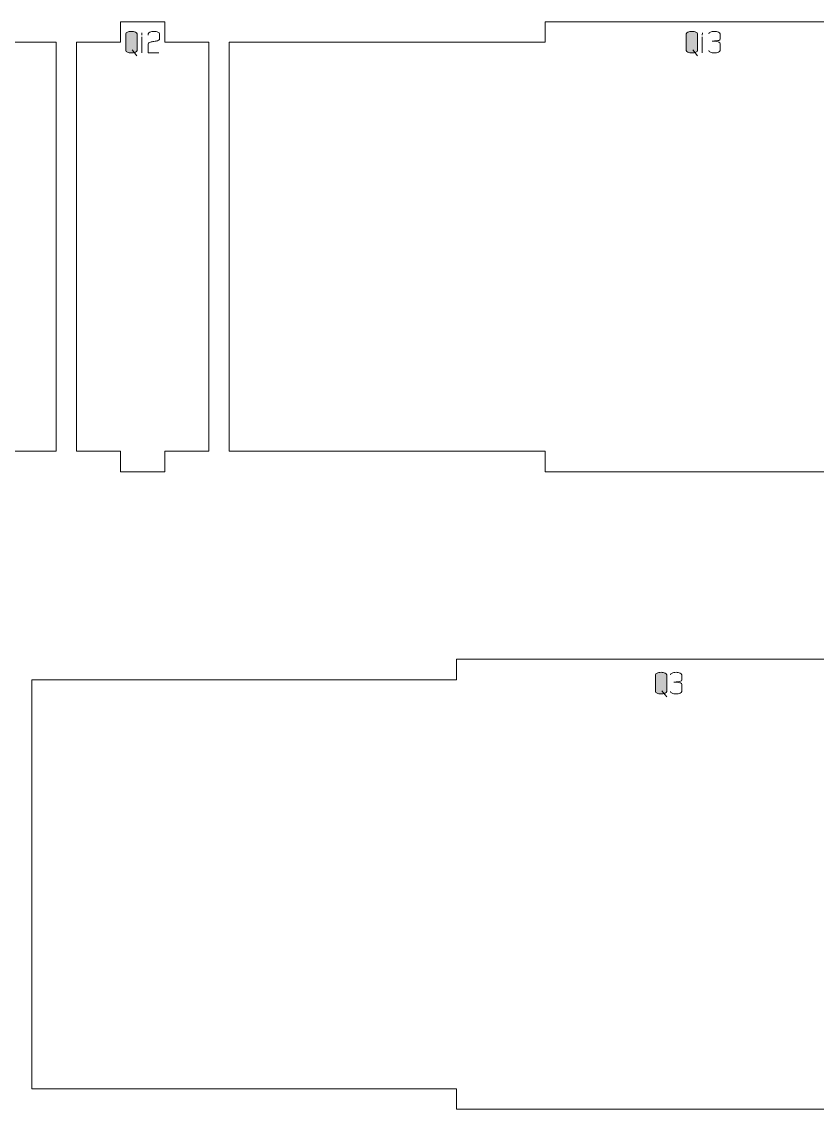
# Model space of a CAD drawing. Header units: centimetres. Extents: x -249 to 275, y -506 to 461.
# Drawn here: x 50.63 to 62.29, y 132.73 to 148.68 of the extents above; entities that cross this region are included whole.
import ezdxf

# ---------------------------------------------------------------- set-up
doc = ezdxf.new("R2010")
doc.units = ezdxf.units.CM
doc.header["$MEASUREMENT"] = 0
doc.layers.add('Capa 1', color=7, linetype='Continuous')

msp = doc.modelspace()

# ---------------------------------------------------------------- hatches: boundary and pattern name
at = {"layer": 'Capa 1', "true_color": 0x3e4095}
h = msp.add_hatch(color=175, dxfattribs=at)
edge = h.paths.add_edge_path()
edge.add_spline(control_points=[(52.15495, 148.26061), (52.15495, 148.25083), (52.16282, 148.2425), (52.17857, 148.23562), (52.19431, 148.22874), (52.21396, 148.2253), (52.2375, 148.2253), (52.26104, 148.2253), (52.28069, 148.22874), (52.29643, 148.23562), (52.31218, 148.2425), (52.32005, 148.25083), (52.32005, 148.26061), (52.32005, 148.26061), (52.32005, 148.50643), (52.32005, 148.50643), (52.32005, 148.51621), (52.31218, 148.52454), (52.29643, 148.53142), (52.28069, 148.5383), (52.26104, 148.54174), (52.2375, 148.54174), (52.21396, 148.54174), (52.19431, 148.5383), (52.17857, 148.53142), (52.16282, 148.52454), (52.15495, 148.51621), (52.15495, 148.50643), (52.15495, 148.50643), (52.15495, 148.26061), (52.15495, 148.26061)], knot_values=[0, 0, 0, 0, 0.1, 0.1, 0.1, 0.2, 0.2, 0.2, 0.3, 0.3, 0.3, 0.4, 0.4, 0.4, 0.5, 0.5, 0.5, 0.6, 0.6, 0.6, 0.7, 0.7, 0.7, 0.8, 0.8, 0.8, 0.9, 0.9, 0.9, 1, 1, 1, 1], degree=3, periodic=1)
h = msp.add_hatch(color=175, dxfattribs=at)
edge = h.paths.add_edge_path()
edge.add_spline(control_points=[(52.32005, 148.26061), (52.32005, 148.25083), (52.31218, 148.2425), (52.29643, 148.23562), (52.28069, 148.22874), (52.26104, 148.2253), (52.2375, 148.2253), (52.21396, 148.2253), (52.19431, 148.22874), (52.17857, 148.23562), (52.16282, 148.2425), (52.15495, 148.25083), (52.15495, 148.26061), (52.15495, 148.26061), (52.15495, 148.50643), (52.15495, 148.50643), (52.15495, 148.51621), (52.16282, 148.52454), (52.17857, 148.53142), (52.19431, 148.5383), (52.21396, 148.54174), (52.2375, 148.54174), (52.26104, 148.54174), (52.28069, 148.5383), (52.29643, 148.53142), (52.31218, 148.52454), (52.32005, 148.51621), (52.32005, 148.50643), (52.32005, 148.50643), (52.32005, 148.26061), (52.32005, 148.26061)], knot_values=[0, 0, 0, 0, 0.1, 0.1, 0.1, 0.2, 0.2, 0.2, 0.3, 0.3, 0.3, 0.4, 0.4, 0.4, 0.5, 0.5, 0.5, 0.6, 0.6, 0.6, 0.7, 0.7, 0.7, 0.8, 0.8, 0.8, 0.9, 0.9, 0.9, 1, 1, 1, 1], degree=3, periodic=1)
h = msp.add_hatch(color=175, dxfattribs=at)
edge = h.paths.add_edge_path()
edge.add_spline(control_points=[(52.39021, 148.48808), (52.39021, 148.48808), (52.39067, 148.52064), (52.39067, 148.52064), (52.39067, 148.52064), (52.39021, 148.48808), (52.39021, 148.48808)], knot_values=[0, 0, 0, 0, 0.5, 0.5, 0.5, 1, 1, 1, 1], degree=3, periodic=1)
h = msp.add_hatch(color=175, dxfattribs=at)
edge = h.paths.add_edge_path()
edge.add_spline(control_points=[(52.48469, 148.2253), (52.48469, 148.2253), (52.48469, 148.35784), (52.48469, 148.35784), (52.48561, 148.36976), (52.49646, 148.37893), (52.51725, 148.38535), (52.52581, 148.38597), (52.53399, 148.38696), (52.54179, 148.38834), (52.54958, 148.38971), (52.55746, 148.39116), (52.56541, 148.39269), (52.58008, 148.39514), (52.59132, 148.39713), (52.59911, 148.39865), (52.60691, 148.40018), (52.61448, 148.40217), (52.62182, 148.40462), (52.64077, 148.41165), (52.65025, 148.42067), (52.65025, 148.43167), (52.65025, 148.43167), (52.65025, 148.50643), (52.65025, 148.50643), (52.65025, 148.51621), (52.64238, 148.52454), (52.62663, 148.53142), (52.61089, 148.5383), (52.59124, 148.54174), (52.5677, 148.54174), (52.54416, 148.54174), (52.52451, 148.5383), (52.50877, 148.53142), (52.49302, 148.52454), (52.48515, 148.51621), (52.48515, 148.50643), (52.48515, 148.50643), (52.48515, 148.48396), (52.48515, 148.48396), (52.48515, 148.48396), (52.48515, 148.50643), (52.48515, 148.50643), (52.48515, 148.51621), (52.49302, 148.52454), (52.50877, 148.53142), (52.52451, 148.5383), (52.54416, 148.54174), (52.5677, 148.54174), (52.59124, 148.54174), (52.61089, 148.5383), (52.62663, 148.53142), (52.64238, 148.52454), (52.65025, 148.51621), (52.65025, 148.50643), (52.65025, 148.50643), (52.65025, 148.43167), (52.65025, 148.43167), (52.65025, 148.42067), (52.64077, 148.41165), (52.62182, 148.40462), (52.61448, 148.40217), (52.60691, 148.40018), (52.59911, 148.39865), (52.59132, 148.39713), (52.58008, 148.39514), (52.56541, 148.39269), (52.55746, 148.39116), (52.54958, 148.38971), (52.54179, 148.38834), (52.53399, 148.38696), (52.52581, 148.38597), (52.51725, 148.38535), (52.49646, 148.37893), (52.48561, 148.36976), (52.48469, 148.35784), (52.48469, 148.35784), (52.48469, 148.2253), (52.48469, 148.2253), (52.48469, 148.2253), (52.64154, 148.2253), (52.64154, 148.2253), (52.64154, 148.2253), (52.48469, 148.2253), (52.48469, 148.2253)], knot_values=[0, 0, 0, 0, 0.03571429, 0.03571429, 0.03571429, 0.07142857, 0.07142857, 0.07142857, 0.10714286, 0.10714286, 0.10714286, 0.14285714, 0.14285714, 0.14285714, 0.17857143, 0.17857143, 0.17857143, 0.21428571, 0.21428571, 0.21428571, 0.25, 0.25, 0.25, 0.28571429, 0.28571429, 0.28571429, 0.32142857, 0.32142857, 0.32142857, 0.35714286, 0.35714286, 0.35714286, 0.39285714, 0.39285714, 0.39285714, 0.42857143, 0.42857143, 0.42857143, 0.46428571, 0.46428571, 0.46428571, 0.5, 0.5, 0.5, 0.53571429, 0.53571429, 0.53571429, 0.57142857, 0.57142857, 0.57142857, 0.60714286, 0.60714286, 0.60714286, 0.64285714, 0.64285714, 0.64285714, 0.67857143, 0.67857143, 0.67857143, 0.71428571, 0.71428571, 0.71428571, 0.75, 0.75, 0.75, 0.78571429, 0.78571429, 0.78571429, 0.82142857, 0.82142857, 0.82142857, 0.85714286, 0.85714286, 0.85714286, 0.89285714, 0.89285714, 0.89285714, 0.92857143, 0.92857143, 0.92857143, 0.96428571, 0.96428571, 0.96428571, 1, 1, 1, 1], degree=3, periodic=1)
h = msp.add_hatch(color=175, dxfattribs=at)
edge = h.paths.add_edge_path()
edge.add_spline(control_points=[(60.3742, 148.26061), (60.3742, 148.25083), (60.38207, 148.2425), (60.39782, 148.23562), (60.41356, 148.22874), (60.43321, 148.2253), (60.45675, 148.2253), (60.48029, 148.2253), (60.49994, 148.22874), (60.51568, 148.23562), (60.53143, 148.2425), (60.5393, 148.25083), (60.5393, 148.26061), (60.5393, 148.26061), (60.5393, 148.50643), (60.5393, 148.50643), (60.5393, 148.51621), (60.53143, 148.52454), (60.51568, 148.53142), (60.49994, 148.5383), (60.48029, 148.54174), (60.45675, 148.54174), (60.43321, 148.54174), (60.41356, 148.5383), (60.39782, 148.53142), (60.38207, 148.52454), (60.3742, 148.51621), (60.3742, 148.50643), (60.3742, 148.50643), (60.3742, 148.26061), (60.3742, 148.26061)], knot_values=[0, 0, 0, 0, 0.1, 0.1, 0.1, 0.2, 0.2, 0.2, 0.3, 0.3, 0.3, 0.4, 0.4, 0.4, 0.5, 0.5, 0.5, 0.6, 0.6, 0.6, 0.7, 0.7, 0.7, 0.8, 0.8, 0.8, 0.9, 0.9, 0.9, 1, 1, 1, 1], degree=3, periodic=1)
h = msp.add_hatch(color=175, dxfattribs=at)
edge = h.paths.add_edge_path()
edge.add_spline(control_points=[(60.5393, 148.26061), (60.5393, 148.25083), (60.53143, 148.2425), (60.51568, 148.23562), (60.49994, 148.22874), (60.48029, 148.2253), (60.45675, 148.2253), (60.43321, 148.2253), (60.41356, 148.22874), (60.39782, 148.23562), (60.38207, 148.2425), (60.3742, 148.25083), (60.3742, 148.26061), (60.3742, 148.26061), (60.3742, 148.50643), (60.3742, 148.50643), (60.3742, 148.51621), (60.38207, 148.52454), (60.39782, 148.53142), (60.41356, 148.5383), (60.43321, 148.54174), (60.45675, 148.54174), (60.48029, 148.54174), (60.49994, 148.5383), (60.51568, 148.53142), (60.53143, 148.52454), (60.5393, 148.51621), (60.5393, 148.50643), (60.5393, 148.50643), (60.5393, 148.26061), (60.5393, 148.26061)], knot_values=[0, 0, 0, 0, 0.1, 0.1, 0.1, 0.2, 0.2, 0.2, 0.3, 0.3, 0.3, 0.4, 0.4, 0.4, 0.5, 0.5, 0.5, 0.6, 0.6, 0.6, 0.7, 0.7, 0.7, 0.8, 0.8, 0.8, 0.9, 0.9, 0.9, 1, 1, 1, 1], degree=3, periodic=1)
h = msp.add_hatch(color=175, dxfattribs=at)
edge = h.paths.add_edge_path()
edge.add_spline(control_points=[(60.60946, 148.48808), (60.60946, 148.48808), (60.60992, 148.52064), (60.60992, 148.52064), (60.60992, 148.52064), (60.60946, 148.48808), (60.60946, 148.48808)], knot_values=[0, 0, 0, 0, 0.5, 0.5, 0.5, 1, 1, 1, 1], degree=3, periodic=1)
h = msp.add_hatch(color=175, dxfattribs=at)
edge = h.paths.add_edge_path()
edge.add_spline(control_points=[(60.78695, 148.2253), (60.76341, 148.2253), (60.74376, 148.22874), (60.72802, 148.23562), (60.71227, 148.2425), (60.7044, 148.25083), (60.7044, 148.26061), (60.7044, 148.25083), (60.71227, 148.2425), (60.72802, 148.23562), (60.74376, 148.22874), (60.76341, 148.2253), (60.78695, 148.2253), (60.81049, 148.2253), (60.83014, 148.22874), (60.84588, 148.23562), (60.86163, 148.2425), (60.8695, 148.25083), (60.8695, 148.26061), (60.8695, 148.26061), (60.8695, 148.3638), (60.8695, 148.3638), (60.8695, 148.37206), (60.86384, 148.37924), (60.85253, 148.38535), (60.84122, 148.39147), (60.80805, 148.3956), (60.75301, 148.39774), (60.80774, 148.4011), (60.84061, 148.40508), (60.85161, 148.40966), (60.86262, 148.41425), (60.86858, 148.42174), (60.8695, 148.43213), (60.8695, 148.43213), (60.8695, 148.50643), (60.8695, 148.50643), (60.8695, 148.51621), (60.86163, 148.52454), (60.84588, 148.53142), (60.83014, 148.5383), (60.81049, 148.54174), (60.78695, 148.54174), (60.76341, 148.54174), (60.74376, 148.5383), (60.72802, 148.53142), (60.71227, 148.52454), (60.7044, 148.51621), (60.7044, 148.50643), (60.7044, 148.51621), (60.71227, 148.52454), (60.72802, 148.53142), (60.74376, 148.5383), (60.76341, 148.54174), (60.78695, 148.54174), (60.81049, 148.54174), (60.83014, 148.5383), (60.84588, 148.53142), (60.86163, 148.52454), (60.8695, 148.51621), (60.8695, 148.50643), (60.8695, 148.50643), (60.8695, 148.43213), (60.8695, 148.43213), (60.86858, 148.42174), (60.86262, 148.41425), (60.85161, 148.40966), (60.84061, 148.40508), (60.80774, 148.4011), (60.75301, 148.39774), (60.80805, 148.3956), (60.84122, 148.39147), (60.85253, 148.38535), (60.86384, 148.37924), (60.8695, 148.37206), (60.8695, 148.3638), (60.8695, 148.3638), (60.8695, 148.26061), (60.8695, 148.26061), (60.8695, 148.25083), (60.86163, 148.2425), (60.84588, 148.23562), (60.83014, 148.22874), (60.81049, 148.2253), (60.78695, 148.2253)], knot_values=[0, 0, 0, 0, 0.03571429, 0.03571429, 0.03571429, 0.07142857, 0.07142857, 0.07142857, 0.10714286, 0.10714286, 0.10714286, 0.14285714, 0.14285714, 0.14285714, 0.17857143, 0.17857143, 0.17857143, 0.21428571, 0.21428571, 0.21428571, 0.25, 0.25, 0.25, 0.28571429, 0.28571429, 0.28571429, 0.32142857, 0.32142857, 0.32142857, 0.35714286, 0.35714286, 0.35714286, 0.39285714, 0.39285714, 0.39285714, 0.42857143, 0.42857143, 0.42857143, 0.46428571, 0.46428571, 0.46428571, 0.5, 0.5, 0.5, 0.53571429, 0.53571429, 0.53571429, 0.57142857, 0.57142857, 0.57142857, 0.60714286, 0.60714286, 0.60714286, 0.64285714, 0.64285714, 0.64285714, 0.67857143, 0.67857143, 0.67857143, 0.71428571, 0.71428571, 0.71428571, 0.75, 0.75, 0.75, 0.78571429, 0.78571429, 0.78571429, 0.82142857, 0.82142857, 0.82142857, 0.85714286, 0.85714286, 0.85714286, 0.89285714, 0.89285714, 0.89285714, 0.92857143, 0.92857143, 0.92857143, 0.96428571, 0.96428571, 0.96428571, 1, 1, 1, 1], degree=3, periodic=1)
h = msp.add_hatch(color=175, dxfattribs=at)
edge = h.paths.add_edge_path()
edge.add_spline(control_points=[(52.39021, 148.2253), (52.39021, 148.2253), (52.39021, 148.45919), (52.39021, 148.45919), (52.39021, 148.45919), (52.39021, 148.2253), (52.39021, 148.2253)], knot_values=[0, 0, 0, 0, 0.5, 0.5, 0.5, 1, 1, 1, 1], degree=3, periodic=1)
h = msp.add_hatch(color=175, dxfattribs=at)
edge = h.paths.add_edge_path()
edge.add_spline(control_points=[(60.60946, 148.2253), (60.60946, 148.2253), (60.60946, 148.45919), (60.60946, 148.45919), (60.60946, 148.45919), (60.60946, 148.2253), (60.60946, 148.2253)], knot_values=[0, 0, 0, 0, 0.5, 0.5, 0.5, 1, 1, 1, 1], degree=3, periodic=1)
h = msp.add_hatch(color=175, dxfattribs=at)
edge = h.paths.add_edge_path()
edge.add_spline(control_points=[(52.31959, 148.18036), (52.31959, 148.18036), (52.24897, 148.26979), (52.24897, 148.26979), (52.24897, 148.26979), (52.31959, 148.18036), (52.31959, 148.18036)], knot_values=[0, 0, 0, 0, 0.5, 0.5, 0.5, 1, 1, 1, 1], degree=3, periodic=1)
h = msp.add_hatch(color=175, dxfattribs=at)
edge = h.paths.add_edge_path()
edge.add_spline(control_points=[(60.53884, 148.18036), (60.53884, 148.18036), (60.46822, 148.26979), (60.46822, 148.26979), (60.46822, 148.26979), (60.53884, 148.18036), (60.53884, 148.18036)], knot_values=[0, 0, 0, 0, 0.5, 0.5, 0.5, 1, 1, 1, 1], degree=3, periodic=1)
h = msp.add_hatch(color=175, dxfattribs=at)
edge = h.paths.add_edge_path()
edge.add_spline(control_points=[(59.92226, 138.85955), (59.92226, 138.84977), (59.93013, 138.84144), (59.94588, 138.83456), (59.96162, 138.82768), (59.98127, 138.82424), (60.00481, 138.82424), (60.02835, 138.82424), (60.048, 138.82768), (60.06374, 138.83456), (60.07949, 138.84144), (60.08736, 138.84977), (60.08736, 138.85955), (60.08736, 138.85955), (60.08736, 139.10537), (60.08736, 139.10537), (60.08736, 139.11515), (60.07949, 139.12348), (60.06374, 139.13036), (60.048, 139.13724), (60.02835, 139.14068), (60.00481, 139.14068), (59.98127, 139.14068), (59.96162, 139.13724), (59.94588, 139.13036), (59.93013, 139.12348), (59.92226, 139.11515), (59.92226, 139.10537), (59.92226, 139.10537), (59.92226, 138.85955), (59.92226, 138.85955)], knot_values=[0, 0, 0, 0, 0.1, 0.1, 0.1, 0.2, 0.2, 0.2, 0.3, 0.3, 0.3, 0.4, 0.4, 0.4, 0.5, 0.5, 0.5, 0.6, 0.6, 0.6, 0.7, 0.7, 0.7, 0.8, 0.8, 0.8, 0.9, 0.9, 0.9, 1, 1, 1, 1], degree=3, periodic=1)
h = msp.add_hatch(color=175, dxfattribs=at)
edge = h.paths.add_edge_path()
edge.add_spline(control_points=[(60.08736, 138.85955), (60.08736, 138.84977), (60.07949, 138.84144), (60.06374, 138.83456), (60.048, 138.82768), (60.02835, 138.82424), (60.00481, 138.82424), (59.98127, 138.82424), (59.96162, 138.82768), (59.94588, 138.83456), (59.93013, 138.84144), (59.92226, 138.84977), (59.92226, 138.85955), (59.92226, 138.85955), (59.92226, 139.10537), (59.92226, 139.10537), (59.92226, 139.11515), (59.93013, 139.12348), (59.94588, 139.13036), (59.96162, 139.13724), (59.98127, 139.14068), (60.00481, 139.14068), (60.02835, 139.14068), (60.048, 139.13724), (60.06374, 139.13036), (60.07949, 139.12348), (60.08736, 139.11515), (60.08736, 139.10537), (60.08736, 139.10537), (60.08736, 138.85955), (60.08736, 138.85955)], knot_values=[0, 0, 0, 0, 0.1, 0.1, 0.1, 0.2, 0.2, 0.2, 0.3, 0.3, 0.3, 0.4, 0.4, 0.4, 0.5, 0.5, 0.5, 0.6, 0.6, 0.6, 0.7, 0.7, 0.7, 0.8, 0.8, 0.8, 0.9, 0.9, 0.9, 1, 1, 1, 1], degree=3, periodic=1)
h = msp.add_hatch(color=175, dxfattribs=at)
edge = h.paths.add_edge_path()
edge.add_spline(control_points=[(60.22494, 138.82424), (60.2014, 138.82424), (60.18175, 138.82768), (60.16601, 138.83456), (60.15026, 138.84144), (60.14239, 138.84977), (60.14239, 138.85955), (60.14239, 138.84977), (60.15026, 138.84144), (60.16601, 138.83456), (60.18175, 138.82768), (60.2014, 138.82424), (60.22494, 138.82424), (60.24848, 138.82424), (60.26813, 138.82768), (60.28387, 138.83456), (60.29962, 138.84144), (60.30749, 138.84977), (60.30749, 138.85955), (60.30749, 138.85955), (60.30749, 138.96274), (60.30749, 138.96274), (60.30749, 138.971), (60.30183, 138.97818), (60.29052, 138.98429), (60.27921, 138.99041), (60.24604, 138.99454), (60.191, 138.99668), (60.24573, 139.00004), (60.2786, 139.00402), (60.2896, 139.0086), (60.30061, 139.01319), (60.30657, 139.02068), (60.30749, 139.03107), (60.30749, 139.03107), (60.30749, 139.10537), (60.30749, 139.10537), (60.30749, 139.11515), (60.29962, 139.12348), (60.28387, 139.13036), (60.26813, 139.13724), (60.24848, 139.14068), (60.22494, 139.14068), (60.2014, 139.14068), (60.18175, 139.13724), (60.16601, 139.13036), (60.15026, 139.12348), (60.14239, 139.11515), (60.14239, 139.10537), (60.14239, 139.11515), (60.15026, 139.12348), (60.16601, 139.13036), (60.18175, 139.13724), (60.2014, 139.14068), (60.22494, 139.14068), (60.24848, 139.14068), (60.26813, 139.13724), (60.28387, 139.13036), (60.29962, 139.12348), (60.30749, 139.11515), (60.30749, 139.10537), (60.30749, 139.10537), (60.30749, 139.03107), (60.30749, 139.03107), (60.30657, 139.02068), (60.30061, 139.01319), (60.2896, 139.0086), (60.2786, 139.00402), (60.24573, 139.00004), (60.191, 138.99668), (60.24604, 138.99454), (60.27921, 138.99041), (60.29052, 138.98429), (60.30183, 138.97818), (60.30749, 138.971), (60.30749, 138.96274), (60.30749, 138.96274), (60.30749, 138.85955), (60.30749, 138.85955), (60.30749, 138.84977), (60.29962, 138.84144), (60.28387, 138.83456), (60.26813, 138.82768), (60.24848, 138.82424), (60.22494, 138.82424)], knot_values=[0, 0, 0, 0, 0.03571429, 0.03571429, 0.03571429, 0.07142857, 0.07142857, 0.07142857, 0.10714286, 0.10714286, 0.10714286, 0.14285714, 0.14285714, 0.14285714, 0.17857143, 0.17857143, 0.17857143, 0.21428571, 0.21428571, 0.21428571, 0.25, 0.25, 0.25, 0.28571429, 0.28571429, 0.28571429, 0.32142857, 0.32142857, 0.32142857, 0.35714286, 0.35714286, 0.35714286, 0.39285714, 0.39285714, 0.39285714, 0.42857143, 0.42857143, 0.42857143, 0.46428571, 0.46428571, 0.46428571, 0.5, 0.5, 0.5, 0.53571429, 0.53571429, 0.53571429, 0.57142857, 0.57142857, 0.57142857, 0.60714286, 0.60714286, 0.60714286, 0.64285714, 0.64285714, 0.64285714, 0.67857143, 0.67857143, 0.67857143, 0.71428571, 0.71428571, 0.71428571, 0.75, 0.75, 0.75, 0.78571429, 0.78571429, 0.78571429, 0.82142857, 0.82142857, 0.82142857, 0.85714286, 0.85714286, 0.85714286, 0.89285714, 0.89285714, 0.89285714, 0.92857143, 0.92857143, 0.92857143, 0.96428571, 0.96428571, 0.96428571, 1, 1, 1, 1], degree=3, periodic=1)
h = msp.add_hatch(color=175, dxfattribs=at)
edge = h.paths.add_edge_path()
edge.add_spline(control_points=[(60.0869, 138.7793), (60.0869, 138.7793), (60.01628, 138.86873), (60.01628, 138.86873), (60.01628, 138.86873), (60.0869, 138.7793), (60.0869, 138.7793)], knot_values=[0, 0, 0, 0, 0.5, 0.5, 0.5, 1, 1, 1, 1], degree=3, periodic=1)

# ---------------------------------------------------------------- linework, layer by layer
at = {"layer": 'Capa 1', "color": 240, "lineweight": 20}
for points in [[(45.58768, 148.3825), (45.58768, 148.3825), (45.58768, 142.3825), (45.58768, 142.3825), (45.58768, 142.3825), (47.43617, 142.3825), (47.43617, 142.3825), (47.43617, 142.3825), (47.43617, 142.0825), (47.43617, 142.0825), (47.43617, 142.0825), (49.28466, 142.0825), (49.28466, 142.0825), (49.28466, 142.0825), (49.28466, 142.3825), (49.28466, 142.3825), (49.28466, 142.3825), (51.13315, 142.3825), (51.13315, 142.3825), (51.13315, 142.3825), (51.13315, 148.3825), (51.13315, 148.3825), (51.13315, 148.3825), (49.28466, 148.3825), (49.28466, 148.3825), (49.28466, 148.3825), (49.28466, 148.6825), (49.28466, 148.6825), (49.28466, 148.6825), (47.43617, 148.6825), (47.43617, 148.6825), (47.43617, 148.6825), (47.43617, 148.3825), (47.43617, 148.3825), (47.43617, 148.3825), (45.58768, 148.3825), (45.58768, 148.3825)], [(51.43315, 148.3825), (51.43315, 148.3825), (51.43315, 142.3825), (51.43315, 142.3825), (51.43315, 142.3825), (52.07945, 142.3825), (52.07945, 142.3825), (52.07945, 142.3825), (52.07945, 142.0825), (52.07945, 142.0825), (52.07945, 142.0825), (52.72575, 142.0825), (52.72575, 142.0825), (52.72575, 142.0825), (52.72575, 142.3825), (52.72575, 142.3825), (52.72575, 142.3825), (53.37205, 142.3825), (53.37205, 142.3825), (53.37205, 142.3825), (53.37205, 148.3825), (53.37205, 148.3825), (53.37205, 148.3825), (52.72575, 148.3825), (52.72575, 148.3825), (52.72575, 148.3825), (52.72575, 148.6825), (52.72575, 148.6825), (52.72575, 148.6825), (52.07945, 148.6825), (52.07945, 148.6825), (52.07945, 148.6825), (52.07945, 148.3825), (52.07945, 148.3825), (52.07945, 148.3825), (51.43315, 148.3825), (51.43315, 148.3825)], [(53.67205, 148.3825), (53.67205, 148.3825), (53.67205, 142.3825), (53.67205, 142.3825), (53.67205, 142.3825), (58.30525, 142.3825), (58.30525, 142.3825), (58.30525, 142.3825), (58.30525, 142.0825), (58.30525, 142.0825), (58.30525, 142.0825), (62.93845, 142.0825), (62.93845, 142.0825), (62.93845, 142.0825), (62.93845, 142.3825), (62.93845, 142.3825), (62.93845, 142.3825), (67.57165, 142.3825), (67.57165, 142.3825), (67.57165, 142.3825), (67.57165, 148.3825), (67.57165, 148.3825), (67.57165, 148.3825), (62.93845, 148.3825), (62.93845, 148.3825), (62.93845, 148.3825), (62.93845, 148.6825), (62.93845, 148.6825), (62.93845, 148.6825), (58.30525, 148.6825), (58.30525, 148.6825), (58.30525, 148.6825), (58.30525, 148.3825), (58.30525, 148.3825), (58.30525, 148.3825), (53.67205, 148.3825), (53.67205, 148.3825)], [(50.78002, 139.03224), (50.78002, 139.03224), (50.78002, 133.03224), (50.78002, 133.03224), (50.78002, 133.03224), (57.00326, 133.03224), (57.00326, 133.03224), (57.00326, 133.03224), (57.00326, 132.73224), (57.00326, 132.73224), (57.00326, 132.73224), (63.2265, 132.73224), (63.2265, 132.73224), (63.2265, 132.73224), (63.2265, 133.03224), (63.2265, 133.03224), (63.2265, 133.03224), (69.44974, 133.03224), (69.44974, 133.03224), (69.44974, 133.03224), (69.44974, 139.03224), (69.44974, 139.03224), (69.44974, 139.03224), (63.2265, 139.03224), (63.2265, 139.03224), (63.2265, 139.03224), (63.2265, 139.33224), (63.2265, 139.33224), (63.2265, 139.33224), (57.00326, 139.33224), (57.00326, 139.33224), (57.00326, 139.33224), (57.00326, 139.03224), (57.00326, 139.03224), (57.00326, 139.03224), (50.78002, 139.03224), (50.78002, 139.03224)]]:
    msp.add_open_spline(points, degree=3, knots=[0, 0, 0, 0, 0.08333333, 0.08333333, 0.08333333, 0.16666667, 0.16666667, 0.16666667, 0.25, 0.25, 0.25, 0.33333333, 0.33333333, 0.33333333, 0.41666667, 0.41666667, 0.41666667, 0.5, 0.5, 0.5, 0.58333333, 0.58333333, 0.58333333, 0.66666667, 0.66666667, 0.66666667, 0.75, 0.75, 0.75, 0.83333333, 0.83333333, 0.83333333, 0.91666667, 0.91666667, 0.91666667, 1, 1, 1, 1], dxfattribs=at)
at = {"layer": 'Capa 1', "color": 114, "lineweight": 9}
for points, knots in [([(52.15495, 148.26061), (52.15495, 148.25083), (52.16282, 148.2425), (52.17857, 148.23562), (52.19431, 148.22874), (52.21396, 148.2253), (52.2375, 148.2253), (52.26104, 148.2253), (52.28069, 148.22874), (52.29643, 148.23562), (52.31218, 148.2425), (52.32005, 148.25083), (52.32005, 148.26061), (52.32005, 148.26061), (52.32005, 148.50643), (52.32005, 148.50643), (52.32005, 148.51621), (52.31218, 148.52454), (52.29643, 148.53142), (52.28069, 148.5383), (52.26104, 148.54174), (52.2375, 148.54174), (52.21396, 148.54174), (52.19431, 148.5383), (52.17857, 148.53142), (52.16282, 148.52454), (52.15495, 148.51621), (52.15495, 148.50643), (52.15495, 148.50643), (52.15495, 148.26061), (52.15495, 148.26061)], [0, 0, 0, 0, 0.1, 0.1, 0.1, 0.2, 0.2, 0.2, 0.3, 0.3, 0.3, 0.4, 0.4, 0.4, 0.5, 0.5, 0.5, 0.6, 0.6, 0.6, 0.7, 0.7, 0.7, 0.8, 0.8, 0.8, 0.9, 0.9, 0.9, 1, 1, 1, 1]), ([(52.32005, 148.26061), (52.32005, 148.25083), (52.31218, 148.2425), (52.29643, 148.23562), (52.28069, 148.22874), (52.26104, 148.2253), (52.2375, 148.2253), (52.21396, 148.2253), (52.19431, 148.22874), (52.17857, 148.23562), (52.16282, 148.2425), (52.15495, 148.25083), (52.15495, 148.26061), (52.15495, 148.26061), (52.15495, 148.50643), (52.15495, 148.50643), (52.15495, 148.51621), (52.16282, 148.52454), (52.17857, 148.53142), (52.19431, 148.5383), (52.21396, 148.54174), (52.2375, 148.54174), (52.26104, 148.54174), (52.28069, 148.5383), (52.29643, 148.53142), (52.31218, 148.52454), (52.32005, 148.51621), (52.32005, 148.50643), (52.32005, 148.50643), (52.32005, 148.26061), (52.32005, 148.26061)], [0, 0, 0, 0, 0.1, 0.1, 0.1, 0.2, 0.2, 0.2, 0.3, 0.3, 0.3, 0.4, 0.4, 0.4, 0.5, 0.5, 0.5, 0.6, 0.6, 0.6, 0.7, 0.7, 0.7, 0.8, 0.8, 0.8, 0.9, 0.9, 0.9, 1, 1, 1, 1]), ([(52.39021, 148.48808), (52.39021, 148.48808), (52.39067, 148.52064), (52.39067, 148.52064), (52.39067, 148.52064), (52.39021, 148.48808), (52.39021, 148.48808)], [0, 0, 0, 0, 0.5, 0.5, 0.5, 1, 1, 1, 1]), ([(52.48469, 148.2253), (52.48469, 148.2253), (52.48469, 148.35784), (52.48469, 148.35784), (52.48561, 148.36976), (52.49646, 148.37893), (52.51725, 148.38535), (52.52581, 148.38597), (52.53399, 148.38696), (52.54179, 148.38834), (52.54958, 148.38971), (52.55746, 148.39116), (52.56541, 148.39269), (52.58008, 148.39514), (52.59132, 148.39713), (52.59911, 148.39865), (52.60691, 148.40018), (52.61448, 148.40217), (52.62182, 148.40462), (52.64077, 148.41165), (52.65025, 148.42067), (52.65025, 148.43167), (52.65025, 148.43167), (52.65025, 148.50643), (52.65025, 148.50643), (52.65025, 148.51621), (52.64238, 148.52454), (52.62663, 148.53142), (52.61089, 148.5383), (52.59124, 148.54174), (52.5677, 148.54174), (52.54416, 148.54174), (52.52451, 148.5383), (52.50877, 148.53142), (52.49302, 148.52454), (52.48515, 148.51621), (52.48515, 148.50643), (52.48515, 148.50643), (52.48515, 148.48396), (52.48515, 148.48396), (52.48515, 148.48396), (52.48515, 148.50643), (52.48515, 148.50643), (52.48515, 148.51621), (52.49302, 148.52454), (52.50877, 148.53142), (52.52451, 148.5383), (52.54416, 148.54174), (52.5677, 148.54174), (52.59124, 148.54174), (52.61089, 148.5383), (52.62663, 148.53142), (52.64238, 148.52454), (52.65025, 148.51621), (52.65025, 148.50643), (52.65025, 148.50643), (52.65025, 148.43167), (52.65025, 148.43167), (52.65025, 148.42067), (52.64077, 148.41165), (52.62182, 148.40462), (52.61448, 148.40217), (52.60691, 148.40018), (52.59911, 148.39865), (52.59132, 148.39713), (52.58008, 148.39514), (52.56541, 148.39269), (52.55746, 148.39116), (52.54958, 148.38971), (52.54179, 148.38834), (52.53399, 148.38696), (52.52581, 148.38597), (52.51725, 148.38535), (52.49646, 148.37893), (52.48561, 148.36976), (52.48469, 148.35784), (52.48469, 148.35784), (52.48469, 148.2253), (52.48469, 148.2253), (52.48469, 148.2253), (52.64154, 148.2253), (52.64154, 148.2253), (52.64154, 148.2253), (52.48469, 148.2253), (52.48469, 148.2253)], [0, 0, 0, 0, 0.03571429, 0.03571429, 0.03571429, 0.07142857, 0.07142857, 0.07142857, 0.10714286, 0.10714286, 0.10714286, 0.14285714, 0.14285714, 0.14285714, 0.17857143, 0.17857143, 0.17857143, 0.21428571, 0.21428571, 0.21428571, 0.25, 0.25, 0.25, 0.28571429, 0.28571429, 0.28571429, 0.32142857, 0.32142857, 0.32142857, 0.35714286, 0.35714286, 0.35714286, 0.39285714, 0.39285714, 0.39285714, 0.42857143, 0.42857143, 0.42857143, 0.46428571, 0.46428571, 0.46428571, 0.5, 0.5, 0.5, 0.53571429, 0.53571429, 0.53571429, 0.57142857, 0.57142857, 0.57142857, 0.60714286, 0.60714286, 0.60714286, 0.64285714, 0.64285714, 0.64285714, 0.67857143, 0.67857143, 0.67857143, 0.71428571, 0.71428571, 0.71428571, 0.75, 0.75, 0.75, 0.78571429, 0.78571429, 0.78571429, 0.82142857, 0.82142857, 0.82142857, 0.85714286, 0.85714286, 0.85714286, 0.89285714, 0.89285714, 0.89285714, 0.92857143, 0.92857143, 0.92857143, 0.96428571, 0.96428571, 0.96428571, 1, 1, 1, 1]), ([(60.3742, 148.26061), (60.3742, 148.25083), (60.38207, 148.2425), (60.39782, 148.23562), (60.41356, 148.22874), (60.43321, 148.2253), (60.45675, 148.2253), (60.48029, 148.2253), (60.49994, 148.22874), (60.51568, 148.23562), (60.53143, 148.2425), (60.5393, 148.25083), (60.5393, 148.26061), (60.5393, 148.26061), (60.5393, 148.50643), (60.5393, 148.50643), (60.5393, 148.51621), (60.53143, 148.52454), (60.51568, 148.53142), (60.49994, 148.5383), (60.48029, 148.54174), (60.45675, 148.54174), (60.43321, 148.54174), (60.41356, 148.5383), (60.39782, 148.53142), (60.38207, 148.52454), (60.3742, 148.51621), (60.3742, 148.50643), (60.3742, 148.50643), (60.3742, 148.26061), (60.3742, 148.26061)], [0, 0, 0, 0, 0.1, 0.1, 0.1, 0.2, 0.2, 0.2, 0.3, 0.3, 0.3, 0.4, 0.4, 0.4, 0.5, 0.5, 0.5, 0.6, 0.6, 0.6, 0.7, 0.7, 0.7, 0.8, 0.8, 0.8, 0.9, 0.9, 0.9, 1, 1, 1, 1]), ([(60.5393, 148.26061), (60.5393, 148.25083), (60.53143, 148.2425), (60.51568, 148.23562), (60.49994, 148.22874), (60.48029, 148.2253), (60.45675, 148.2253), (60.43321, 148.2253), (60.41356, 148.22874), (60.39782, 148.23562), (60.38207, 148.2425), (60.3742, 148.25083), (60.3742, 148.26061), (60.3742, 148.26061), (60.3742, 148.50643), (60.3742, 148.50643), (60.3742, 148.51621), (60.38207, 148.52454), (60.39782, 148.53142), (60.41356, 148.5383), (60.43321, 148.54174), (60.45675, 148.54174), (60.48029, 148.54174), (60.49994, 148.5383), (60.51568, 148.53142), (60.53143, 148.52454), (60.5393, 148.51621), (60.5393, 148.50643), (60.5393, 148.50643), (60.5393, 148.26061), (60.5393, 148.26061)], [0, 0, 0, 0, 0.1, 0.1, 0.1, 0.2, 0.2, 0.2, 0.3, 0.3, 0.3, 0.4, 0.4, 0.4, 0.5, 0.5, 0.5, 0.6, 0.6, 0.6, 0.7, 0.7, 0.7, 0.8, 0.8, 0.8, 0.9, 0.9, 0.9, 1, 1, 1, 1]), ([(60.60946, 148.48808), (60.60946, 148.48808), (60.60992, 148.52064), (60.60992, 148.52064), (60.60992, 148.52064), (60.60946, 148.48808), (60.60946, 148.48808)], [0, 0, 0, 0, 0.5, 0.5, 0.5, 1, 1, 1, 1]), ([(60.78695, 148.2253), (60.76341, 148.2253), (60.74376, 148.22874), (60.72802, 148.23562), (60.71227, 148.2425), (60.7044, 148.25083), (60.7044, 148.26061), (60.7044, 148.25083), (60.71227, 148.2425), (60.72802, 148.23562), (60.74376, 148.22874), (60.76341, 148.2253), (60.78695, 148.2253), (60.81049, 148.2253), (60.83014, 148.22874), (60.84588, 148.23562), (60.86163, 148.2425), (60.8695, 148.25083), (60.8695, 148.26061), (60.8695, 148.26061), (60.8695, 148.3638), (60.8695, 148.3638), (60.8695, 148.37206), (60.86384, 148.37924), (60.85253, 148.38535), (60.84122, 148.39147), (60.80805, 148.3956), (60.75301, 148.39774), (60.80774, 148.4011), (60.84061, 148.40508), (60.85161, 148.40966), (60.86262, 148.41425), (60.86858, 148.42174), (60.8695, 148.43213), (60.8695, 148.43213), (60.8695, 148.50643), (60.8695, 148.50643), (60.8695, 148.51621), (60.86163, 148.52454), (60.84588, 148.53142), (60.83014, 148.5383), (60.81049, 148.54174), (60.78695, 148.54174), (60.76341, 148.54174), (60.74376, 148.5383), (60.72802, 148.53142), (60.71227, 148.52454), (60.7044, 148.51621), (60.7044, 148.50643), (60.7044, 148.51621), (60.71227, 148.52454), (60.72802, 148.53142), (60.74376, 148.5383), (60.76341, 148.54174), (60.78695, 148.54174), (60.81049, 148.54174), (60.83014, 148.5383), (60.84588, 148.53142), (60.86163, 148.52454), (60.8695, 148.51621), (60.8695, 148.50643), (60.8695, 148.50643), (60.8695, 148.43213), (60.8695, 148.43213), (60.86858, 148.42174), (60.86262, 148.41425), (60.85161, 148.40966), (60.84061, 148.40508), (60.80774, 148.4011), (60.75301, 148.39774), (60.80805, 148.3956), (60.84122, 148.39147), (60.85253, 148.38535), (60.86384, 148.37924), (60.8695, 148.37206), (60.8695, 148.3638), (60.8695, 148.3638), (60.8695, 148.26061), (60.8695, 148.26061), (60.8695, 148.25083), (60.86163, 148.2425), (60.84588, 148.23562), (60.83014, 148.22874), (60.81049, 148.2253), (60.78695, 148.2253)], [0, 0, 0, 0, 0.03571429, 0.03571429, 0.03571429, 0.07142857, 0.07142857, 0.07142857, 0.10714286, 0.10714286, 0.10714286, 0.14285714, 0.14285714, 0.14285714, 0.17857143, 0.17857143, 0.17857143, 0.21428571, 0.21428571, 0.21428571, 0.25, 0.25, 0.25, 0.28571429, 0.28571429, 0.28571429, 0.32142857, 0.32142857, 0.32142857, 0.35714286, 0.35714286, 0.35714286, 0.39285714, 0.39285714, 0.39285714, 0.42857143, 0.42857143, 0.42857143, 0.46428571, 0.46428571, 0.46428571, 0.5, 0.5, 0.5, 0.53571429, 0.53571429, 0.53571429, 0.57142857, 0.57142857, 0.57142857, 0.60714286, 0.60714286, 0.60714286, 0.64285714, 0.64285714, 0.64285714, 0.67857143, 0.67857143, 0.67857143, 0.71428571, 0.71428571, 0.71428571, 0.75, 0.75, 0.75, 0.78571429, 0.78571429, 0.78571429, 0.82142857, 0.82142857, 0.82142857, 0.85714286, 0.85714286, 0.85714286, 0.89285714, 0.89285714, 0.89285714, 0.92857143, 0.92857143, 0.92857143, 0.96428571, 0.96428571, 0.96428571, 1, 1, 1, 1]), ([(52.39021, 148.2253), (52.39021, 148.2253), (52.39021, 148.45919), (52.39021, 148.45919), (52.39021, 148.45919), (52.39021, 148.2253), (52.39021, 148.2253)], [0, 0, 0, 0, 0.5, 0.5, 0.5, 1, 1, 1, 1]), ([(60.60946, 148.2253), (60.60946, 148.2253), (60.60946, 148.45919), (60.60946, 148.45919), (60.60946, 148.45919), (60.60946, 148.2253), (60.60946, 148.2253)], [0, 0, 0, 0, 0.5, 0.5, 0.5, 1, 1, 1, 1]), ([(52.31959, 148.18036), (52.31959, 148.18036), (52.24897, 148.26979), (52.24897, 148.26979), (52.24897, 148.26979), (52.31959, 148.18036), (52.31959, 148.18036)], [0, 0, 0, 0, 0.5, 0.5, 0.5, 1, 1, 1, 1]), ([(60.53884, 148.18036), (60.53884, 148.18036), (60.46822, 148.26979), (60.46822, 148.26979), (60.46822, 148.26979), (60.53884, 148.18036), (60.53884, 148.18036)], [0, 0, 0, 0, 0.5, 0.5, 0.5, 1, 1, 1, 1]), ([(59.92226, 138.85955), (59.92226, 138.84977), (59.93013, 138.84144), (59.94588, 138.83456), (59.96162, 138.82768), (59.98127, 138.82424), (60.00481, 138.82424), (60.02835, 138.82424), (60.048, 138.82768), (60.06374, 138.83456), (60.07949, 138.84144), (60.08736, 138.84977), (60.08736, 138.85955), (60.08736, 138.85955), (60.08736, 139.10537), (60.08736, 139.10537), (60.08736, 139.11515), (60.07949, 139.12348), (60.06374, 139.13036), (60.048, 139.13724), (60.02835, 139.14068), (60.00481, 139.14068), (59.98127, 139.14068), (59.96162, 139.13724), (59.94588, 139.13036), (59.93013, 139.12348), (59.92226, 139.11515), (59.92226, 139.10537), (59.92226, 139.10537), (59.92226, 138.85955), (59.92226, 138.85955)], [0, 0, 0, 0, 0.1, 0.1, 0.1, 0.2, 0.2, 0.2, 0.3, 0.3, 0.3, 0.4, 0.4, 0.4, 0.5, 0.5, 0.5, 0.6, 0.6, 0.6, 0.7, 0.7, 0.7, 0.8, 0.8, 0.8, 0.9, 0.9, 0.9, 1, 1, 1, 1]), ([(60.08736, 138.85955), (60.08736, 138.84977), (60.07949, 138.84144), (60.06374, 138.83456), (60.048, 138.82768), (60.02835, 138.82424), (60.00481, 138.82424), (59.98127, 138.82424), (59.96162, 138.82768), (59.94588, 138.83456), (59.93013, 138.84144), (59.92226, 138.84977), (59.92226, 138.85955), (59.92226, 138.85955), (59.92226, 139.10537), (59.92226, 139.10537), (59.92226, 139.11515), (59.93013, 139.12348), (59.94588, 139.13036), (59.96162, 139.13724), (59.98127, 139.14068), (60.00481, 139.14068), (60.02835, 139.14068), (60.048, 139.13724), (60.06374, 139.13036), (60.07949, 139.12348), (60.08736, 139.11515), (60.08736, 139.10537), (60.08736, 139.10537), (60.08736, 138.85955), (60.08736, 138.85955)], [0, 0, 0, 0, 0.1, 0.1, 0.1, 0.2, 0.2, 0.2, 0.3, 0.3, 0.3, 0.4, 0.4, 0.4, 0.5, 0.5, 0.5, 0.6, 0.6, 0.6, 0.7, 0.7, 0.7, 0.8, 0.8, 0.8, 0.9, 0.9, 0.9, 1, 1, 1, 1]), ([(60.22494, 138.82424), (60.2014, 138.82424), (60.18175, 138.82768), (60.16601, 138.83456), (60.15026, 138.84144), (60.14239, 138.84977), (60.14239, 138.85955), (60.14239, 138.84977), (60.15026, 138.84144), (60.16601, 138.83456), (60.18175, 138.82768), (60.2014, 138.82424), (60.22494, 138.82424), (60.24848, 138.82424), (60.26813, 138.82768), (60.28387, 138.83456), (60.29962, 138.84144), (60.30749, 138.84977), (60.30749, 138.85955), (60.30749, 138.85955), (60.30749, 138.96274), (60.30749, 138.96274), (60.30749, 138.971), (60.30183, 138.97818), (60.29052, 138.98429), (60.27921, 138.99041), (60.24604, 138.99454), (60.191, 138.99668), (60.24573, 139.00004), (60.2786, 139.00402), (60.2896, 139.0086), (60.30061, 139.01319), (60.30657, 139.02068), (60.30749, 139.03107), (60.30749, 139.03107), (60.30749, 139.10537), (60.30749, 139.10537), (60.30749, 139.11515), (60.29962, 139.12348), (60.28387, 139.13036), (60.26813, 139.13724), (60.24848, 139.14068), (60.22494, 139.14068), (60.2014, 139.14068), (60.18175, 139.13724), (60.16601, 139.13036), (60.15026, 139.12348), (60.14239, 139.11515), (60.14239, 139.10537), (60.14239, 139.11515), (60.15026, 139.12348), (60.16601, 139.13036), (60.18175, 139.13724), (60.2014, 139.14068), (60.22494, 139.14068), (60.24848, 139.14068), (60.26813, 139.13724), (60.28387, 139.13036), (60.29962, 139.12348), (60.30749, 139.11515), (60.30749, 139.10537), (60.30749, 139.10537), (60.30749, 139.03107), (60.30749, 139.03107), (60.30657, 139.02068), (60.30061, 139.01319), (60.2896, 139.0086), (60.2786, 139.00402), (60.24573, 139.00004), (60.191, 138.99668), (60.24604, 138.99454), (60.27921, 138.99041), (60.29052, 138.98429), (60.30183, 138.97818), (60.30749, 138.971), (60.30749, 138.96274), (60.30749, 138.96274), (60.30749, 138.85955), (60.30749, 138.85955), (60.30749, 138.84977), (60.29962, 138.84144), (60.28387, 138.83456), (60.26813, 138.82768), (60.24848, 138.82424), (60.22494, 138.82424)], [0, 0, 0, 0, 0.03571429, 0.03571429, 0.03571429, 0.07142857, 0.07142857, 0.07142857, 0.10714286, 0.10714286, 0.10714286, 0.14285714, 0.14285714, 0.14285714, 0.17857143, 0.17857143, 0.17857143, 0.21428571, 0.21428571, 0.21428571, 0.25, 0.25, 0.25, 0.28571429, 0.28571429, 0.28571429, 0.32142857, 0.32142857, 0.32142857, 0.35714286, 0.35714286, 0.35714286, 0.39285714, 0.39285714, 0.39285714, 0.42857143, 0.42857143, 0.42857143, 0.46428571, 0.46428571, 0.46428571, 0.5, 0.5, 0.5, 0.53571429, 0.53571429, 0.53571429, 0.57142857, 0.57142857, 0.57142857, 0.60714286, 0.60714286, 0.60714286, 0.64285714, 0.64285714, 0.64285714, 0.67857143, 0.67857143, 0.67857143, 0.71428571, 0.71428571, 0.71428571, 0.75, 0.75, 0.75, 0.78571429, 0.78571429, 0.78571429, 0.82142857, 0.82142857, 0.82142857, 0.85714286, 0.85714286, 0.85714286, 0.89285714, 0.89285714, 0.89285714, 0.92857143, 0.92857143, 0.92857143, 0.96428571, 0.96428571, 0.96428571, 1, 1, 1, 1]), ([(60.0869, 138.7793), (60.0869, 138.7793), (60.01628, 138.86873), (60.01628, 138.86873), (60.01628, 138.86873), (60.0869, 138.7793), (60.0869, 138.7793)], [0, 0, 0, 0, 0.5, 0.5, 0.5, 1, 1, 1, 1])]:
    msp.add_open_spline(points, degree=3, knots=knots, dxfattribs=at)

doc.saveas('drawing.dxf')
